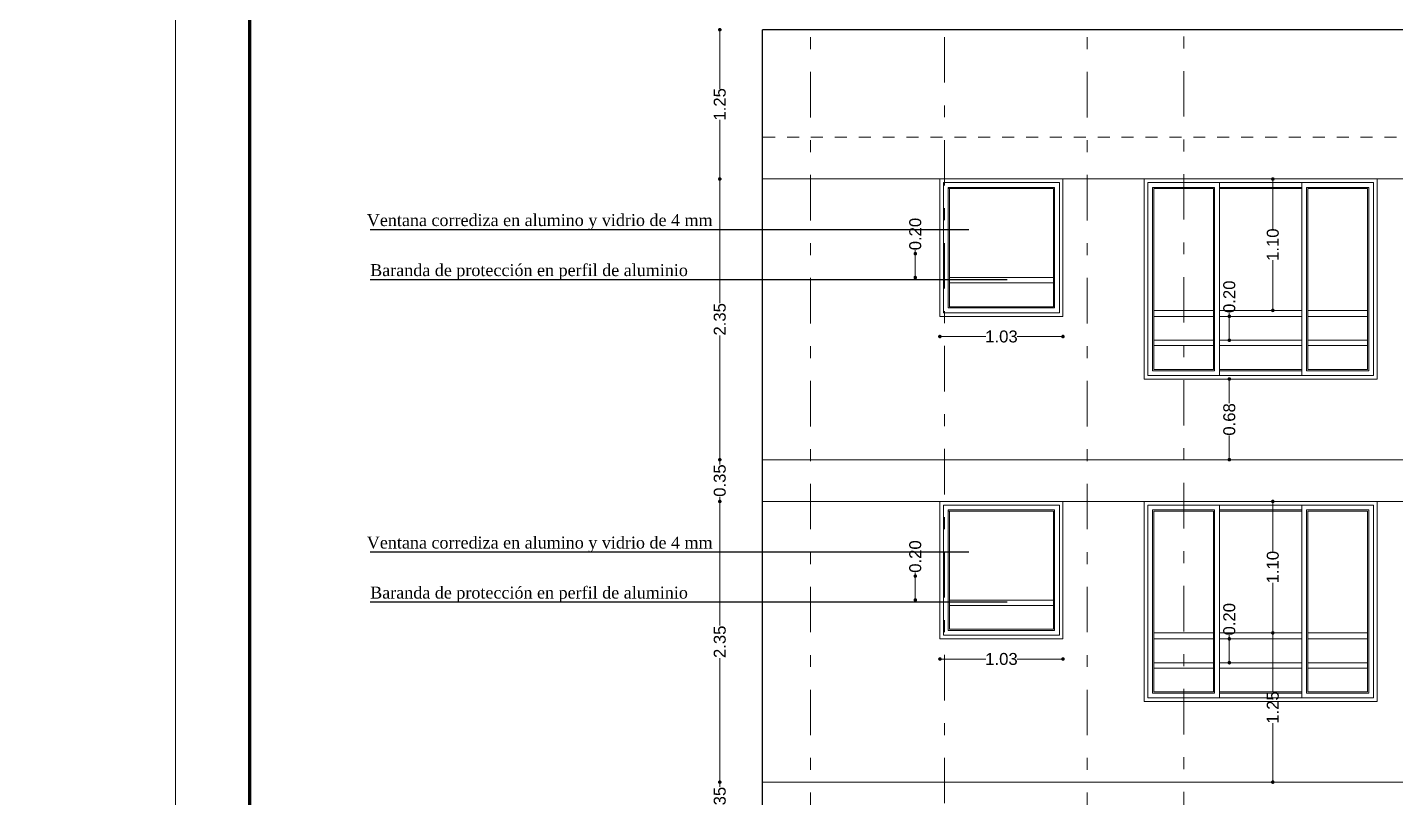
# Model space of a CAD drawing. Header units: inches. Extents: x 2908 to 3459, y -3172 to -55.
# Drawn here: x 3271.47 to 3282.92, y -298.23 to -291.78 of the extents above; entities that cross this region are included whole.
import ezdxf

# ---------------------------------------------------------------- set-up
doc = ezdxf.new("R2010")
doc.units = ezdxf.units.IN
doc.header["$MEASUREMENT"] = 0
doc.linetypes.add('ACAD_ISO03W100', pattern=[30, 12, -18])
doc.linetypes.add('DASHDOT', pattern=[25.4, 12.7, -6.35, 0, -6.35])
doc.layers.add('BORDER', color=1, linetype='Continuous')
doc.layers.add('TEXTO', color=4, linetype='Continuous')
for name, color, linetype, lineweight in [('COTA', 1, 'Continuous', 9), ('E-EJES', 1, 'DASHDOT', 5), ('fachada plano 1', 140, 'Continuous', 30), ('LINEAS DE PROYECCIÒN', 74, 'ACAD_ISO03W100', 18), ('muros bajitos', 4, 'Continuous', 15), ('Márgen', 7, 'Continuous', 80)]:
    doc.layers.add(name, color=color, linetype=linetype, lineweight=lineweight)
doc.styles.add('Arial new', font='arial.ttf')
doc.styles.add('CONSTRUCTORA', font='times.ttf', dxfattribs={"height": 0.3})
doc.dimstyles.new('GUS', dxfattribs={"dimtxt": 0.1, "dimasz": 0.03, "dimexe": 0.05, "dimexo": 0.05, "dimgap": 0.005, "dimtad": 0, "dimzin": 1, "dimdsep": 46, "dimtxsty": 'Arial new', "dimblk": 'DOT', "dimcen": 0.01, "dimse1": 1, "dimse2": 1, "dimclrd": 1, "dimclre": 252, "dimclrt": 1, "dimaunit": 1, "dimadec": 0, "dimazin": 2, "dimtfac": 1, "dimtmove": 0, "dimatfit": 2, "dimldrblk": 'ARCHTICK', "dimfxl": 1, "dimlwd": -1, "dimlwe": -1, "dimarcsym": 1})

# ---------------------------------------------------------------- blocks, each defined once
blk = doc.blocks.new('_Dot')
at = {"color": 0, "linetype": 'ByBlock', "lineweight": -2}
blk.add_line((-0.5, 0), (-1, 0), dxfattribs=at)
at = {"color": 0, "linetype": 'ByBlock', "const_width": 0.5}
blk.add_lwpolyline([(-0.25, 0, 1), (0.25, 0, 1)], format="xyb", close=True, dxfattribs=at)
blk = doc.blocks.new('*D4658')
at = {"layer": 'COTA', "color": 1, "linetype": 'Continuous', "transparency": 16777216}
for p, q in [((3277.267, -295.429), (3277.267, -295.439)), ((3277.267, -295.719), (3277.267, -295.709))]:
    blk.add_line(p, q, dxfattribs=at)
at = {"layer": 'Defpoints', "color": 0, "transparency": 16777216}
for p in [(3277.267, -295.399), (3277.63, -295.399, -7.182), (3277.63, -295.749, -7.182)]:
    blk.add_point(p, dxfattribs=at)
at = {"layer": 'COTA', "color": 1, "transparency": 16777216, "xscale": 0.03, "yscale": 0.03, "zscale": 0.03}
for p, rotation in [((3277.267, -295.399), 90), ((3277.267, -295.749), 270)]:
    blk.add_blockref('_Dot', p, dxfattribs=dict(at, rotation=rotation))
at = {"layer": 'COTA', "color": 1, "transparency": 16777216, "insert": (3277.267, -295.574), "char_height": 0.1, "attachment_point": 5, "rotation": 90, "style": 'Arial new'}
blk.add_mtext('0.35', dxfattribs=at)
blk = doc.blocks.new('_ArchTick')
at = {"color": 0, "linetype": 'ByBlock', "const_width": 0.15}
blk.add_lwpolyline([(-0.5, -0.5), (0.5, 0.5)], dxfattribs=at)
blk = doc.blocks.new('*D4659')
at = {"layer": 'COTA', "color": 1, "linetype": 'Continuous', "transparency": 16777216}
for p, q in [((3277.267, -293.079), (3277.267, -294.088)), ((3277.267, -295.369), (3277.267, -294.36))]:
    blk.add_line(p, q, dxfattribs=at)
at = {"layer": 'Defpoints', "color": 0, "transparency": 16777216}
for p in [(3277.267, -293.049), (3277.63, -293.049, -7.182), (3277.63, -295.399, -7.182)]:
    blk.add_point(p, dxfattribs=at)
at = {"layer": 'COTA', "color": 1, "transparency": 16777216, "xscale": 0.03, "yscale": 0.03, "zscale": 0.03}
for p, rotation in [((3277.267, -293.049), 90), ((3277.267, -295.399), 270)]:
    blk.add_blockref('_Dot', p, dxfattribs=dict(at, rotation=rotation))
at = {"layer": 'COTA', "color": 1, "transparency": 16777216, "insert": (3277.267, -294.224), "char_height": 0.1, "attachment_point": 5, "rotation": 90, "style": 'Arial new'}
blk.add_mtext('2.35', dxfattribs=at)
blk = doc.blocks.new('*D4668')
at = {"layer": 'COTA', "color": 1, "linetype": 'Continuous', "transparency": 16777216}
for p, q in [((3277.267, -291.829), (3277.267, -292.294)), ((3277.267, -293.019), (3277.267, -292.555))]:
    blk.add_line(p, q, dxfattribs=at)
at = {"layer": 'Defpoints', "color": 0, "transparency": 16777216}
for p in [(3277.267, -291.799), (3277.63, -291.799, -0.014), (3277.63, -293.049)]:
    blk.add_point(p, dxfattribs=at)
at = {"layer": 'COTA', "color": 1, "transparency": 16777216, "xscale": 0.03, "yscale": 0.03, "zscale": 0.03}
for p, rotation in [((3277.267, -291.799), 90), ((3277.267, -293.049), 270)]:
    blk.add_blockref('_Dot', p, dxfattribs=dict(at, rotation=rotation))
at = {"layer": 'COTA', "color": 1, "transparency": 16777216, "insert": (3277.267, -292.424), "char_height": 0.1, "attachment_point": 5, "rotation": 90, "style": 'Arial new'}
blk.add_mtext('1.25', dxfattribs=at)
blk = doc.blocks.new('*D4660')
at = {"layer": 'COTA', "color": 1, "linetype": 'Continuous', "transparency": 16777216}
for p, q in [((3281.895, -296.879), (3281.895, -297.344)), ((3281.895, -298.069), (3281.895, -297.605))]:
    blk.add_line(p, q, dxfattribs=at)
at = {"layer": 'Defpoints', "color": 0, "transparency": 16777216}
for p in [(3281.478, -296.849, -12.476), (3279.137, -298.099, -12.276), (3281.895, -298.099)]:
    blk.add_point(p, dxfattribs=at)
at = {"layer": 'COTA', "color": 1, "transparency": 16777216, "xscale": 0.03, "yscale": 0.03, "zscale": 0.03}
for p, rotation in [((3281.895, -296.849), 90), ((3281.895, -298.099), 270)]:
    blk.add_blockref('_Dot', p, dxfattribs=dict(at, rotation=rotation))
at = {"layer": 'COTA', "color": 1, "transparency": 16777216, "insert": (3281.895, -297.474), "char_height": 0.1, "attachment_point": 5, "rotation": 90, "style": 'Arial new'}
blk.add_mtext('1.25', dxfattribs=at)
blk = doc.blocks.new('*D4776')
at = {"layer": 'COTA', "color": 1, "linetype": 'Continuous', "transparency": 16777216}
for p, q in [((3281.531, -296.899), (3281.531, -296.869)), ((3281.531, -297.069), (3281.531, -296.929))]:
    blk.add_line(p, q, dxfattribs=at)
at = {"layer": 'Defpoints', "color": 0, "transparency": 16777216}
for p in [(3281.35, -296.899, -12.476), (3281.531, -296.899), (3281.35, -297.099, -12.476)]:
    blk.add_point(p, dxfattribs=at)
at = {"layer": 'COTA', "color": 1, "transparency": 16777216, "xscale": 0.03, "yscale": 0.03, "zscale": 0.03}
for p, rotation in [((3281.531, -296.899), 90), ((3281.531, -297.099), 270)]:
    blk.add_blockref('_Dot', p, dxfattribs=dict(at, rotation=rotation))
at = {"layer": 'COTA', "color": 1, "transparency": 16777216, "insert": (3281.531, -296.735), "char_height": 0.1, "attachment_point": 5, "rotation": 90, "style": 'Arial new'}
blk.add_mtext('0.20', dxfattribs=at)
blk = doc.blocks.new('*D4777')
at = {"layer": 'COTA', "color": 1, "linetype": 'Continuous', "transparency": 16777216}
for p, q in [((3281.895, -295.779), (3281.895, -296.169)), ((3281.895, -296.819), (3281.895, -296.429))]:
    blk.add_line(p, q, dxfattribs=at)
at = {"layer": 'Defpoints', "color": 0, "transparency": 16777216}
for p in [(3281.616, -295.749, -16.111), (3281.437, -296.849, -15.789), (3281.895, -296.849)]:
    blk.add_point(p, dxfattribs=at)
at = {"layer": 'COTA', "color": 1, "transparency": 16777216, "xscale": 0.03, "yscale": 0.03, "zscale": 0.03}
for p, rotation in [((3281.895, -295.749), 90), ((3281.895, -296.849), 270)]:
    blk.add_blockref('_Dot', p, dxfattribs=dict(at, rotation=rotation))
at = {"layer": 'COTA', "color": 1, "transparency": 16777216, "insert": (3281.895, -296.299), "char_height": 0.1, "attachment_point": 5, "rotation": 90, "style": 'Arial new'}
blk.add_mtext('1.10', dxfattribs=at)
blk = doc.blocks.new('*D4778')
at = {"layer": 'COTA', "color": 1, "linetype": 'Continuous', "transparency": 16777216}
for p, q in [((3281.531, -294.199), (3281.531, -294.169)), ((3281.531, -294.369), (3281.531, -294.229))]:
    blk.add_line(p, q, dxfattribs=at)
at = {"layer": 'Defpoints', "color": 0, "transparency": 16777216}
for p in [(3281.35, -294.199, -12.476), (3281.531, -294.199), (3281.35, -294.399, -12.476)]:
    blk.add_point(p, dxfattribs=at)
at = {"layer": 'COTA', "color": 1, "transparency": 16777216, "xscale": 0.03, "yscale": 0.03, "zscale": 0.03}
for p, rotation in [((3281.531, -294.199), 90), ((3281.531, -294.399), 270)]:
    blk.add_blockref('_Dot', p, dxfattribs=dict(at, rotation=rotation))
at = {"layer": 'COTA', "color": 1, "transparency": 16777216, "insert": (3281.531, -294.035), "char_height": 0.1, "attachment_point": 5, "rotation": 90, "style": 'Arial new'}
blk.add_mtext('0.20', dxfattribs=at)
blk = doc.blocks.new('*D4779')
at = {"layer": 'COTA', "color": 1, "linetype": 'Continuous', "transparency": 16777216}
for p, q in [((3281.895, -293.079), (3281.895, -293.469)), ((3281.895, -294.119), (3281.895, -293.729))]:
    blk.add_line(p, q, dxfattribs=at)
at = {"layer": 'Defpoints', "color": 0, "transparency": 16777216}
for p in [(3281.616, -293.049, -16.111), (3281.437, -294.149, -15.789), (3281.895, -294.149)]:
    blk.add_point(p, dxfattribs=at)
at = {"layer": 'COTA', "color": 1, "transparency": 16777216, "xscale": 0.03, "yscale": 0.03, "zscale": 0.03}
for p, rotation in [((3281.895, -293.049), 90), ((3281.895, -294.149), 270)]:
    blk.add_blockref('_Dot', p, dxfattribs=dict(at, rotation=rotation))
at = {"layer": 'COTA', "color": 1, "transparency": 16777216, "insert": (3281.895, -293.599), "char_height": 0.1, "attachment_point": 5, "rotation": 90, "style": 'Arial new'}
blk.add_mtext('1.10', dxfattribs=at)
blk = doc.blocks.new('*D4780')
at = {"layer": 'COTA', "color": 1, "linetype": 'Continuous', "transparency": 16777216}
for p, q in [((3278.903, -296.374), (3278.903, -296.344)), ((3278.903, -296.544), (3278.903, -296.404))]:
    blk.add_line(p, q, dxfattribs=at)
at = {"layer": 'Defpoints', "color": 0, "transparency": 16777216}
for p in [(3278.721, -296.374, -12.476), (3278.903, -296.374), (3278.721, -296.574, -12.476)]:
    blk.add_point(p, dxfattribs=at)
at = {"layer": 'COTA', "color": 1, "transparency": 16777216, "xscale": 0.03, "yscale": 0.03, "zscale": 0.03}
for p, rotation in [((3278.903, -296.374), 90), ((3278.903, -296.574), 270)]:
    blk.add_blockref('_Dot', p, dxfattribs=dict(at, rotation=rotation))
at = {"layer": 'COTA', "color": 1, "transparency": 16777216, "insert": (3278.903, -296.21), "char_height": 0.1, "attachment_point": 5, "rotation": 90, "style": 'Arial new'}
blk.add_mtext('0.20', dxfattribs=at)
blk = doc.blocks.new('*D4783')
at = {"layer": 'COTA', "color": 1, "linetype": 'Continuous', "transparency": 16777216}
for p, q in [((3281.531, -294.754), (3281.531, -294.927)), ((3281.531, -295.369), (3281.531, -295.197))]:
    blk.add_line(p, q, dxfattribs=at)
at = {"layer": 'Defpoints', "color": 0, "transparency": 16777216}
for p in [(3281.531, -294.724), (3282.768, -294.724, -10.499), (3282.768, -295.399, -10.499)]:
    blk.add_point(p, dxfattribs=at)
at = {"layer": 'COTA', "color": 1, "transparency": 16777216, "xscale": 0.03, "yscale": 0.03, "zscale": 0.03}
for p, rotation in [((3281.531, -294.724), 90), ((3281.531, -295.399), 270)]:
    blk.add_blockref('_Dot', p, dxfattribs=dict(at, rotation=rotation))
at = {"layer": 'COTA', "color": 1, "transparency": 16777216, "insert": (3281.531, -295.062), "char_height": 0.1, "attachment_point": 5, "rotation": 90, "style": 'Arial new'}
blk.add_mtext('0.68', dxfattribs=at)
blk = doc.blocks.new('*D4799')
at = {"layer": 'COTA', "color": 1, "linetype": 'Continuous', "transparency": 16777216}
for p, q in [((3279.139, -297.068), (3279.494, -297.068)), ((3280.109, -297.068), (3279.755, -297.068))]:
    blk.add_line(p, q, dxfattribs=at)
at = {"layer": 'Defpoints', "color": 0, "transparency": 16777216}
for p in [(3279.109, -296.899, -7.154), (3280.139, -296.899, -7.154), (3279.109, -297.068)]:
    blk.add_point(p, dxfattribs=at)
at = {"layer": 'COTA', "color": 1, "transparency": 16777216, "xscale": 0.03, "yscale": 0.03, "zscale": 0.03, "rotation": 180}
blk.add_blockref('_Dot', (3279.109, -297.068), dxfattribs=at)
at = {"layer": 'COTA', "color": 1, "transparency": 16777216, "xscale": 0.03, "yscale": 0.03, "zscale": 0.03}
blk.add_blockref('_Dot', (3280.139, -297.068), dxfattribs=at)
at = {"layer": 'COTA', "color": 1, "transparency": 16777216, "insert": (3279.624, -297.068), "char_height": 0.1, "attachment_point": 5, "style": 'Arial new'}
blk.add_mtext('1.03', dxfattribs=at)
blk = doc.blocks.new('*D4800')
at = {"layer": 'COTA', "color": 1, "linetype": 'Continuous', "transparency": 16777216}
for p, q in [((3278.903, -293.674), (3278.903, -293.644)), ((3278.903, -293.844), (3278.903, -293.704))]:
    blk.add_line(p, q, dxfattribs=at)
at = {"layer": 'Defpoints', "color": 0, "transparency": 16777216}
for p in [(3278.721, -293.674, -12.476), (3278.903, -293.674), (3278.721, -293.874, -12.476)]:
    blk.add_point(p, dxfattribs=at)
at = {"layer": 'COTA', "color": 1, "transparency": 16777216, "xscale": 0.03, "yscale": 0.03, "zscale": 0.03}
for p, rotation in [((3278.903, -293.674), 90), ((3278.903, -293.874), 270)]:
    blk.add_blockref('_Dot', p, dxfattribs=dict(at, rotation=rotation))
at = {"layer": 'COTA', "color": 1, "transparency": 16777216, "insert": (3278.903, -293.51), "char_height": 0.1, "attachment_point": 5, "rotation": 90, "style": 'Arial new'}
blk.add_mtext('0.20', dxfattribs=at)
blk = doc.blocks.new('*D4801')
at = {"layer": 'COTA', "color": 1, "linetype": 'Continuous', "transparency": 16777216}
for p, q in [((3279.139, -294.368), (3279.494, -294.368)), ((3280.109, -294.368), (3279.755, -294.368))]:
    blk.add_line(p, q, dxfattribs=at)
at = {"layer": 'Defpoints', "color": 0, "transparency": 16777216}
for p in [(3279.109, -294.199, -7.154), (3280.139, -294.199, -7.154), (3279.109, -294.368)]:
    blk.add_point(p, dxfattribs=at)
at = {"layer": 'COTA', "color": 1, "transparency": 16777216, "xscale": 0.03, "yscale": 0.03, "zscale": 0.03, "rotation": 180}
blk.add_blockref('_Dot', (3279.109, -294.368), dxfattribs=at)
at = {"layer": 'COTA', "color": 1, "transparency": 16777216, "xscale": 0.03, "yscale": 0.03, "zscale": 0.03}
blk.add_blockref('_Dot', (3280.139, -294.368), dxfattribs=at)
at = {"layer": 'COTA', "color": 1, "transparency": 16777216, "insert": (3279.624, -294.368), "char_height": 0.1, "attachment_point": 5, "style": 'Arial new'}
blk.add_mtext('1.03', dxfattribs=at)
blk = doc.blocks.new('*D4873')
at = {"layer": 'COTA', "color": 1, "linetype": 'Continuous', "transparency": 16777216}
for p, q in [((3277.267, -298.129), (3277.267, -298.139)), ((3277.267, -298.419), (3277.267, -298.409))]:
    blk.add_line(p, q, dxfattribs=at)
at = {"layer": 'Defpoints', "color": 0, "transparency": 16777216}
for p in [(3277.267, -298.099), (3277.63, -298.099, -7.182), (3277.63, -298.449, -7.182)]:
    blk.add_point(p, dxfattribs=at)
at = {"layer": 'COTA', "color": 1, "transparency": 16777216, "xscale": 0.03, "yscale": 0.03, "zscale": 0.03}
for p, rotation in [((3277.267, -298.099), 90), ((3277.267, -298.449), 270)]:
    blk.add_blockref('_Dot', p, dxfattribs=dict(at, rotation=rotation))
at = {"layer": 'COTA', "color": 1, "transparency": 16777216, "insert": (3277.267, -298.274), "char_height": 0.1, "attachment_point": 5, "rotation": 90, "style": 'Arial new'}
blk.add_mtext('0.35', dxfattribs=at)
blk = doc.blocks.new('*D4874')
at = {"layer": 'COTA', "color": 1, "linetype": 'Continuous', "transparency": 16777216}
for p, q in [((3277.267, -295.779), (3277.267, -296.788)), ((3277.267, -298.069), (3277.267, -297.06))]:
    blk.add_line(p, q, dxfattribs=at)
at = {"layer": 'Defpoints', "color": 0, "transparency": 16777216}
for p in [(3277.267, -295.749), (3277.63, -295.749, -7.182), (3277.63, -298.099, -7.182)]:
    blk.add_point(p, dxfattribs=at)
at = {"layer": 'COTA', "color": 1, "transparency": 16777216, "xscale": 0.03, "yscale": 0.03, "zscale": 0.03}
for p, rotation in [((3277.267, -295.749), 90), ((3277.267, -298.099), 270)]:
    blk.add_blockref('_Dot', p, dxfattribs=dict(at, rotation=rotation))
at = {"layer": 'COTA', "color": 1, "transparency": 16777216, "insert": (3277.267, -296.924), "char_height": 0.1, "attachment_point": 5, "rotation": 90, "style": 'Arial new'}
blk.add_mtext('2.35', dxfattribs=at)

msp = doc.modelspace()

# ---------------------------------------------------------------- linework, layer by layer
at = {"layer": 'BORDER'}
for p, q in [((3279.352, -293.474, 5.094), (3274.34, -293.474, 5.094)), ((3279.671, -293.893, 5.094), (3274.34, -293.893, 5.094)), ((3279.352, -296.174, 5.108), (3274.34, -296.174, 5.108)), ((3279.671, -296.593, 5.108), (3274.34, -296.593, 5.108))]:
    msp.add_line(p, q, dxfattribs=at)
at = {"layer": 'COTA'}
msp.add_lwpolyline([(3272.711, -312.389), (3272.711, -287.389), (3307.711, -287.389), (3307.711, -312.389), (3272.711, -312.389)], close=True, dxfattribs=at)
at = {"layer": 'E-EJES', "ltscale": 0.03}
for p, q in [((3281.15, -288.698, -7.182), (3281.15, -307.876, -7.182)), ((3278.026, -289.567, -7.182), (3278.026, -304.953, -7.182)), ((3279.148, -305.172, -7.182), (3279.148, -289.567, -7.182)), ((3280.34, -289.567, -7.182), (3280.34, -305.404, -7.182))]:
    msp.add_line(p, q, dxfattribs=at)
at = {"layer": 'fachada plano 1'}
for p, q in [((3290.061, -291.799, -7.199), (3277.625, -291.799, -0.011)), ((3277.625, -303.849, -7.182), (3277.625, -291.799, -7.169))]:
    msp.add_line(p, q, dxfattribs=at)
at = {"layer": 'LINEAS DE PROYECCIÒN', "ltscale": 0.003}
msp.add_line((3277.63, -292.699, -7.182), (3290.032, -292.699, -7.182), dxfattribs=at)
at = {"layer": 'muros bajitos'}
for p, q in [((3277.63, -291.799, -0.014), (3278.083, -291.799, -7.196)), ((3277.625, -293.049, -19.677), (3290.032, -293.049, 7.646)), ((3279.109, -293.049, -7.196), (3280.139, -293.049, -7.196)), ((3279.109, -293.049, -15.999), (3280.139, -293.049, -15.999)), ((3279.109, -293.049, -15.999), (3279.109, -294.199, -15.999)), ((3279.139, -293.079, -15.999), (3280.109, -293.079, -15.999)), ((3279.139, -294.169, -12.493), (3279.139, -293.079, -15.999)), ((3279.179, -293.119, -15.999), (3280.069, -293.119, -15.999)), ((3279.179, -294.129, -15.999), (3279.179, -293.119, -15.999)), ((3279.179, -293.129, -15.999), (3279.189, -293.129, -15.999)), ((3279.189, -293.129, -15.999), (3280.059, -293.129, -15.999)), ((3279.189, -294.119, -10.742), (3279.189, -293.129, -15.999)), ((3280.059, -294.119, -7.168), (3280.059, -293.129, -7.168)), ((3280.069, -294.129, -7.168), (3280.069, -293.119, -7.168)), ((3280.109, -294.169, -7.168), (3280.109, -293.079, -7.168)), ((3280.139, -294.199, -7.168), (3280.139, -293.049, -7.168)), ((3280.818, -294.724, -10.499), (3280.818, -293.049, -10.499)), ((3282.768, -293.049, -10.499), (3280.818, -293.049, -10.499)), ((3282.738, -293.079, -10.499), (3280.848, -293.079, -10.499)), ((3280.848, -294.694, -10.499), (3280.848, -293.079, -10.499)), ((3280.888, -294.654, -10.499), (3280.888, -293.119, -10.499)), ((3281.408, -293.119, -10.499), (3280.888, -293.119, -10.499)), ((3280.898, -294.644, -10.499), (3280.898, -293.129, -10.499)), ((3281.398, -293.129, -10.499), (3280.898, -293.129, -10.499)), ((3281.398, -294.644, -10.499), (3281.398, -293.129, -10.499)), ((3281.408, -294.654, -10.499), (3281.408, -293.119, -10.499)), ((3281.448, -294.694, -10.499), (3281.448, -293.079, -10.499)), ((3282.138, -293.119, -10.499), (3281.448, -293.119, -10.499)), ((3282.138, -293.129, -10.499), (3281.448, -293.129, -10.499)), ((3282.138, -294.694, -10.499), (3282.138, -293.079, -10.499)), ((3282.178, -294.654, -10.499), (3282.178, -293.119, -10.499)), ((3282.698, -293.119, -10.499), (3282.178, -293.119, -10.499)), ((3282.188, -294.644, -10.499), (3282.188, -293.129, -10.499)), ((3282.688, -293.129, -10.499), (3282.188, -293.129, -10.499)), ((3282.688, -294.644, -10.499), (3282.688, -293.129, -10.499)), ((3282.698, -294.654, -10.499), (3282.698, -293.119, -10.499)), ((3282.738, -294.694, -10.499), (3282.738, -293.079, -10.499)), ((3282.768, -294.724, -10.499), (3282.768, -293.049, -10.499)), ((3280.059, -293.874, -13.996), (3279.189, -293.874, -13.996)), ((3280.059, -293.919, -14.255), (3279.189, -293.919, -14.255)), ((3279.179, -294.129, -10.742), (3280.069, -294.129, -10.742)), ((3279.189, -294.119, -10.742), (3280.059, -294.119, -10.742)), ((3281.398, -294.149, -13.753), (3280.898, -294.149, -13.753)), ((3282.138, -294.149, -13.753), (3281.448, -294.149, -13.753)), ((3282.688, -294.149, -13.753), (3282.188, -294.149, -13.753)), ((3279.109, -294.199, -7.168), (3280.139, -294.199, -7.168)), ((3279.139, -294.169, -10.742), (3280.109, -294.169, -10.742)), ((3281.398, -294.199, -13.753), (3280.898, -294.199, -13.753)), ((3282.138, -294.199, -13.753), (3281.448, -294.199, -13.753)), ((3282.688, -294.199, -13.753), (3282.188, -294.199, -13.753)), ((3281.398, -294.399, -13.753), (3280.898, -294.399, -13.753)), ((3281.398, -294.444, -14.012), (3280.898, -294.444, -14.012)), ((3282.138, -294.399, -13.753), (3281.448, -294.399, -13.753)), ((3282.138, -294.444, -14.012), (3281.448, -294.444, -14.012)), ((3282.688, -294.399, -13.753), (3282.188, -294.399, -13.753)), ((3282.688, -294.444, -14.012), (3282.188, -294.444, -14.012)), ((3282.768, -294.724, -10.499), (3280.818, -294.724, -10.499)), ((3282.738, -294.694, -10.499), (3280.848, -294.694, -10.499)), ((3281.408, -294.654, -10.499), (3280.888, -294.654, -10.499)), ((3281.398, -294.644, -10.499), (3280.898, -294.644, -10.499)), ((3281.398, -294.644, -10.499), (3280.898, -294.644, -10.499)), ((3281.408, -294.654, -10.499), (3280.898, -294.654, -10.499)), ((3282.138, -294.644, -10.499), (3281.448, -294.644, -10.499)), ((3282.138, -294.654, -10.499), (3281.448, -294.654, -10.499)), ((3282.698, -294.654, -10.499), (3282.178, -294.654, -10.499)), ((3282.688, -294.644, -10.499), (3282.188, -294.644, -10.499)), ((3277.63, -295.399, -7.182), (3290.032, -295.399, -7.182)), ((3277.625, -295.749, -19.677), (3290.032, -295.749, 7.646)), ((3279.109, -295.749, -7.182), (3280.139, -295.749, -7.182)), ((3279.109, -295.749, -15.985), (3280.139, -295.749, -15.985)), ((3279.109, -295.749, -15.985), (3279.109, -296.899, -15.985)), ((3280.139, -296.899, -7.154), (3280.139, -295.749, -7.154)), ((3280.818, -297.424, -10.485), (3280.818, -295.749, -10.485)), ((3282.768, -295.749, -10.485), (3280.818, -295.749, -10.486)), ((3282.768, -297.424, -10.485), (3282.768, -295.749, -10.485)), ((3279.139, -296.869, -12.48), (3279.139, -295.779, -15.985)), ((3279.139, -295.779, -15.985), (3280.109, -295.779, -15.985)), ((3279.179, -296.829, -15.985), (3279.179, -295.819, -15.985)), ((3279.179, -295.819, -15.985), (3280.069, -295.819, -15.985)), ((3279.179, -295.829, -15.985), (3279.189, -295.829, -15.985)), ((3279.189, -295.829, -15.985), (3280.059, -295.829, -15.985)), ((3279.189, -296.819, -10.728), (3279.189, -295.829, -15.985)), ((3280.059, -296.819, -7.154), (3280.059, -295.829, -7.154)), ((3280.069, -296.829, -7.154), (3280.069, -295.819, -7.154)), ((3280.109, -296.869, -7.154), (3280.109, -295.779, -7.154)), ((3282.738, -295.779, -10.485), (3280.848, -295.779, -10.485)), ((3280.848, -297.394, -10.485), (3280.848, -295.779, -10.485)), ((3280.888, -297.354, -10.485), (3280.888, -295.819, -10.485)), ((3281.408, -295.819, -10.485), (3280.888, -295.819, -10.485)), ((3280.898, -297.344, -10.485), (3280.898, -295.829, -10.485)), ((3281.398, -295.829, -10.485), (3280.898, -295.829, -10.485)), ((3281.398, -297.344, -10.485), (3281.398, -295.829, -10.485)), ((3281.408, -297.354, -10.485), (3281.408, -295.819, -10.485)), ((3281.448, -297.394, -10.485), (3281.448, -295.779, -10.485)), ((3282.138, -295.819, -10.485), (3281.448, -295.819, -10.485)), ((3282.138, -295.829, -10.485), (3281.448, -295.829, -10.485)), ((3282.138, -297.394, -10.485), (3282.138, -295.779, -10.485)), ((3282.178, -297.354, -10.485), (3282.178, -295.819, -10.485)), ((3282.698, -295.819, -10.485), (3282.178, -295.819, -10.485)), ((3282.188, -297.344, -10.485), (3282.188, -295.829, -10.485)), ((3282.688, -295.829, -10.485), (3282.188, -295.829, -10.485)), ((3282.688, -297.344, -10.485), (3282.688, -295.829, -10.485)), ((3282.698, -297.354, -10.485), (3282.698, -295.819, -10.485)), ((3282.738, -297.394, -10.485), (3282.738, -295.779, -10.485)), ((3280.059, -296.574, -13.983), (3279.189, -296.574, -13.983)), ((3280.059, -296.619, -14.241), (3279.189, -296.619, -14.241)), ((3279.109, -296.899, -7.154), (3280.139, -296.899, -7.154)), ((3279.139, -296.869, -10.728), (3280.109, -296.869, -10.728)), ((3279.179, -296.829, -10.728), (3280.069, -296.829, -10.728)), ((3279.189, -296.819, -10.728), (3280.059, -296.819, -10.728)), ((3281.398, -296.849, -13.74), (3280.898, -296.849, -13.74)), ((3281.398, -296.899, -13.74), (3280.898, -296.899, -13.74)), ((3282.138, -296.849, -13.74), (3281.448, -296.849, -13.74)), ((3282.138, -296.899, -13.74), (3281.448, -296.899, -13.74)), ((3282.688, -296.849, -13.74), (3282.188, -296.849, -13.74)), ((3282.688, -296.899, -13.74), (3282.188, -296.899, -13.74)), ((3281.398, -297.099, -13.74), (3280.898, -297.099, -13.74)), ((3282.138, -297.099, -13.74), (3281.448, -297.099, -13.74)), ((3282.688, -297.099, -13.74), (3282.188, -297.099, -13.74)), ((3281.398, -297.144, -13.998), (3280.898, -297.144, -13.998)), ((3282.138, -297.144, -13.998), (3281.448, -297.144, -13.998)), ((3282.688, -297.144, -13.998), (3282.188, -297.144, -13.998)), ((3281.408, -297.354, -10.485), (3280.888, -297.354, -10.485)), ((3281.398, -297.344, -10.485), (3280.898, -297.344, -10.485)), ((3281.398, -297.344, -10.485), (3280.898, -297.344, -10.485)), ((3281.408, -297.354, -10.485), (3280.898, -297.354, -10.485)), ((3282.138, -297.344, -10.485), (3281.448, -297.344, -10.485)), ((3282.138, -297.354, -10.485), (3281.448, -297.354, -10.485)), ((3282.698, -297.354, -10.485), (3282.178, -297.354, -10.485)), ((3282.688, -297.344, -10.485), (3282.188, -297.344, -10.485)), ((3282.768, -297.424, -10.485), (3280.818, -297.424, -10.485)), ((3282.738, -297.394, -10.485), (3280.848, -297.394, -10.485)), ((3277.625, -298.099, -7.182), (3290.056, -298.099, -7.182))]:
    msp.add_line(p, q, dxfattribs=at)
at = {"layer": 'Márgen'}
msp.add_line((3273.332, -288.466), (3273.332, -311.869), dxfattribs=at)

# ---------------------------------------------------------------- texts
at = {"layer": 'TEXTO', "style": 'CONSTRUCTORA'}
for s, p in [('Ventana corrediza en alumino y vidrio de 4 mm ', (3274.313, -293.443, 5.094)), ('Baranda de protección en perfil de aluminio', (3274.341, -293.862, 5.094)), ('Ventana corrediza en alumino y vidrio de 4 mm ', (3274.313, -296.143, 5.108)), ('Baranda de protección en perfil de aluminio', (3274.341, -296.562, 5.108))]:
    msp.add_text(s, height=0.1, rotation=0.0038, dxfattribs=at).set_placement(p)

# ---------------------------------------------------------------- dimensions: what is measured, and where the dimension line sits
at = {"layer": 'COTA'}
for base, p1, p2, picture, middle in [((3277.267, -291.799), (3277.63, -293.049), (3277.63, -291.799, -0.014), '*D4668', (3277.267, -292.424)), ((3277.267, -293.049), (3277.63, -295.399, -7.182), (3277.63, -293.049, -7.182), '*D4659', (3277.267, -294.224)), ((3281.895, -294.149, 1.763), (3281.616, -293.049, -14.348), (3281.437, -294.149, -14.026), '*D4779', (3281.895, -293.599, 1.763)), ((3278.903, -293.674, 1.793), (3278.721, -293.874, -10.683), (3278.721, -293.674, -10.683), '*D4800', (3278.903, -293.51, 1.793)), ((3281.531, -294.199, 2.036), (3281.35, -294.399, -10.44), (3281.35, -294.199, -10.44), '*D4778', (3281.531, -294.035, 2.036)), ((3281.53125, -294.724209), (3282.767723, -295.39921, -10.499099), (3282.767723, -294.724209, -10.499099), '*D4783', (3281.53125, -295.06171)), ((3277.267, -295.399), (3277.63, -295.749, -7.182), (3277.63, -295.399, -7.182), '*D4658', (3277.267, -295.574)), ((3277.267, -295.749), (3277.63, -298.099, -7.182), (3277.63, -295.749, -7.182), '*D4874', (3277.267, -296.924)), ((3281.895, -296.849, 1.777), (3281.616, -295.749, -14.334), (3281.437, -296.849, -14.012), '*D4777', (3281.895, -296.299, 1.777)), ((3278.903, -296.374, 1.806), (3278.721, -296.574, -10.669), (3278.721, -296.374, -10.669), '*D4780', (3278.903, -296.21, 1.806)), ((3281.531, -296.899, 2.049), (3281.35, -297.099, -10.426), (3281.35, -296.899, -10.426), '*D4776', (3281.531, -296.735, 2.049)), ((3281.895, -298.099, 5.094), (3281.478, -296.849, -7.381), (3279.137, -298.099, -7.182), '*D4660', (3281.895, -297.474, 5.094)), ((3277.267, -298.099), (3277.63, -298.449, -7.182), (3277.63, -298.099, -7.182), '*D4873', (3277.267, -298.274))]:
    dim = msp.add_linear_dim(base=base, p1=p1, p2=p2, angle=90, dimstyle='GUS', dxfattribs=at)
    dim.commit()
    dim.dimension.update_dxf_attribs({"geometry": picture, "text_midpoint": middle})
for base, p1, p2, picture, middle in [((3279.109, -294.368, -0.014), (3280.139, -294.199, -7.168), (3279.109, -294.199, -7.168), '*D4801', (3279.624, -294.368, -0.014)), ((3279.109, -297.068), (3280.139, -296.899, -7.154), (3279.109, -296.899, -7.154), '*D4799', (3279.624, -297.068))]:
    dim = msp.add_linear_dim(base=base, p1=p1, p2=p2, dimstyle='GUS', dxfattribs=at)
    dim.commit()
    dim.dimension.update_dxf_attribs({"geometry": picture, "text_midpoint": middle})

doc.saveas('drawing.dxf')
